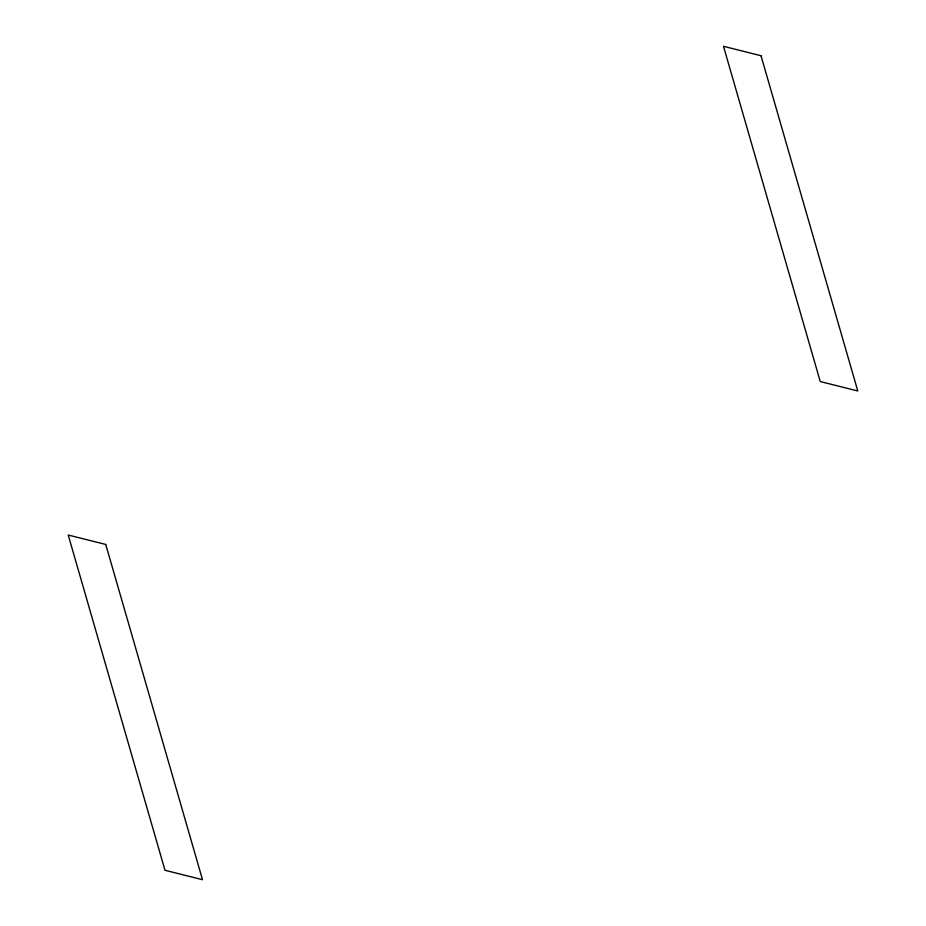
<?xml version="1.0" encoding="UTF-8"?>
<svg xmlns="http://www.w3.org/2000/svg" width="926" height="926" viewBox="0 0 926 926"><rect width="100%" height="100%" fill="white"/><g stroke="black" fill="none" stroke-linecap="round" stroke-linejoin="round"><path stroke-width="1.39" d="M761.01 55.722L723.495 46.3L820.251 381.547L857.777 390.969L761.01 55.722M105.749 544.453L68.223 535.031L164.99 870.278L202.505 879.7L105.749 544.453"/></g></svg>
